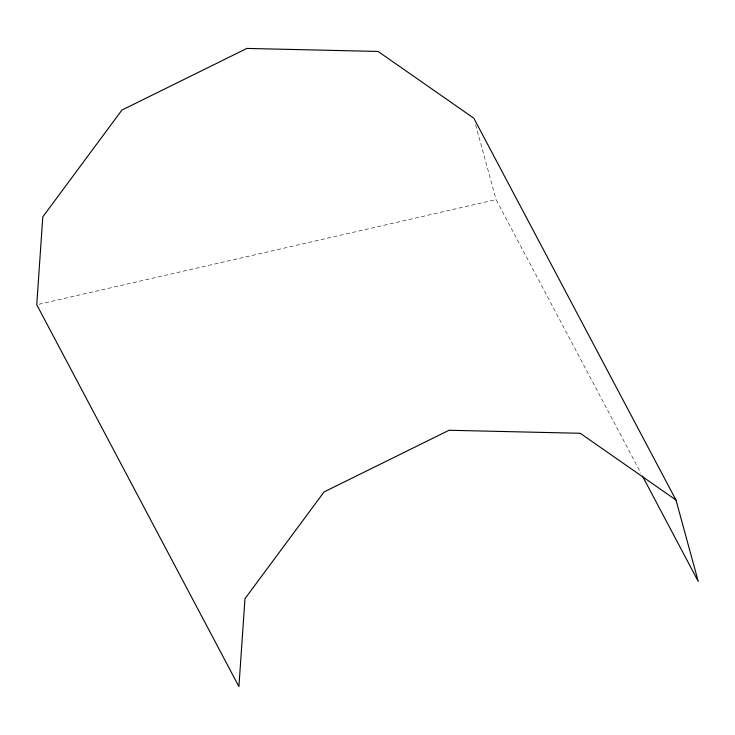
<?xml version="1.0" encoding="UTF-8"?>
<svg xmlns="http://www.w3.org/2000/svg" width="735" height="735" viewBox="0 0 735 735"><rect width="100%" height="100%" fill="white"/><g stroke="black" fill="none" stroke-linecap="round" stroke-linejoin="round"><path stroke-width="0.55" stroke-dasharray="3.67 2.76" d="M38.983 304.235L496.079 199.608L640.874 473.074M475.628 124.803L496.079 199.608"/><path stroke-width="1.1" d="M675.989 500.039L580.255 433.283L449.067 430.26L324.08 491.917L244.966 598.694L238.921 686.573L36.75 304.74L42.795 216.862L121.909 110.085L246.896 48.427L378.093 51.45L473.818 118.206L675.989 500.039L698.25 581.44L642.482 476.105"/></g></svg>
